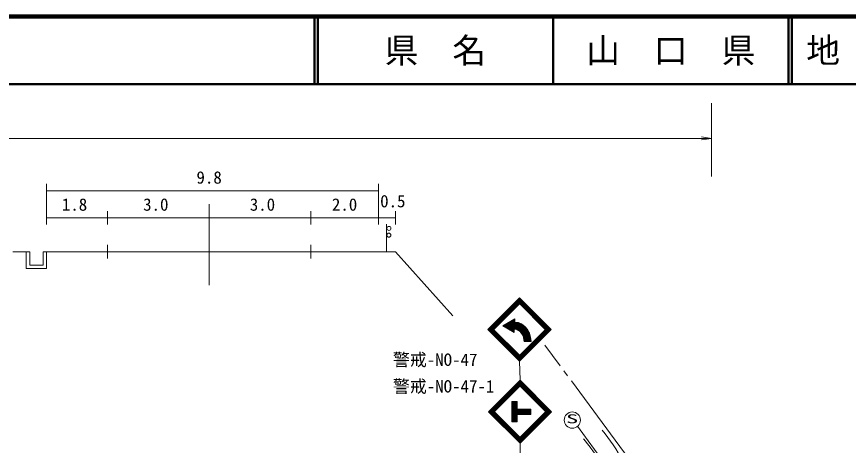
# Model space of a CAD drawing. Units: millimetres, scale not verified. Extents: x 40000 to 680000, y 20000 to 380000.
# Drawn here: x 253787 to 376607, y 316653 to 380000 of the extents above; entities that cross this region are included whole.
import ezdxf
from ezdxf.enums import TextEntityAlignment as Align

# ---------------------------------------------------------------- set-up
doc = ezdxf.new("R2010")
doc.units = ezdxf.units.MM
doc.header["$LTSCALE"] = 1000
for name, color, linetype, lineweight in [('M-BMK', 3, 'Continuous', 13), ('M-TTL', 7, 'Continuous', 13), ('M-TTL-FRAM', 7, 'Continuous', 13), ('M-TTL-LINE', 7, 'Continuous', 13), ('M-TTL-TXT', 7, 'Continuous', 13)]:
    doc.layers.add(name, color=color, linetype=linetype, lineweight=lineweight)
doc.styles.add('ＭＳ ゴシック', font='')
doc.styles.get('ＭＳ ゴシック').set_extended_font_data('MS Gothic')

# ---------------------------------------------------------------- blocks, each defined once
blk = doc.blocks.new('open_arrow')
at = {"color": 0, "linetype": 'Continuous', "lineweight": -2}
blk.add_lwpolyline([(7.5, 1.25), (0, 0), (7.5, -1.25)], dxfattribs=at)

msp = doc.modelspace()

# ---------------------------------------------------------------- linework, layer by layer
at = {"layer": 'M-BMK'}
for p, q in [((334055, 328389), (331793, 331441)), ((335140, 326924), (334595, 327660)), ((355154, 299916), (335700, 326168))]:
    msp.add_line(p, q, dxfattribs=at)
at = {"layer": 'M-TTL', "color": 2, "lineweight": 140}
msp.add_line((680000, 380000), (40000, 380000), dxfattribs=at)
at = {"layer": 'M-TTL-FRAM'}
msp.add_open_spline([(347273, 310551), (346526, 310526), (345780, 310502), (345222, 310766), (344138, 311280), (343771, 312886), (343220, 314243), (342467, 316100), (341369, 317489), (340271, 318878)], degree=3, knots=[0, 0, 0, 0, 1, 1, 1, 2, 2, 2, 3, 3, 3, 3], dxfattribs=at)
at = {"layer": 'M-TTL-LINE', "lineweight": 50}
for p, q in [((297750, 380000), (297750, 370000)), ((298250, 380000), (298250, 370000)), ((333000, 380000), (333000, 370000)), ((367750, 380000), (367750, 370000)), ((368250, 380000), (368250, 370000)), ((40000, 370000), (680000, 370000))]:
    msp.add_line(p, q, dxfattribs=at)
at = {"layer": 'M-TTL-LINE'}
msp.add_open_spline([(346058, 306098), (345223, 306891), (344388, 307684), (343699, 308589), (342953, 309570), (342379, 310683), (341737, 311747), (341098, 312808), (340393, 313822), (339658, 314815), (338960, 315759), (338235, 316684), (337511, 317610)], degree=3, knots=[0, 0, 0, 0, 1, 1, 1, 2, 2, 2, 3, 3, 3, 4, 4, 4, 4], dxfattribs=at)
at = {"layer": 'M-TTL-TXT'}
for p, q in [((356377, 356402), (356377, 367219)), ((110648, 362012), (356372, 362014)), ((258217, 349272), (258217, 355272)), ((307217, 349272), (307217, 355272)), ((258217, 354272), (307217, 354272)), ((267217, 351272), (267217, 349272)), ((282217, 340346), (282217, 352272)), ((297217, 351272), (297217, 349272)), ((309717, 349272), (309717, 351272)), ((258217, 350272), (309717, 350272)), ((308382, 345272), (308381, 349330)), ((255217, 345272), (253217, 345272)), ((255217, 342772), (255217, 345272)), ((255217, 345272), (255717, 345272)), ((255717, 345272), (255717, 343272)), ((257717, 343272), (257717, 345272)), ((257717, 345272), (258217, 345272)), ((258217, 345272), (309717, 345272)), ((258217, 345272), (258217, 342772)), ((267217, 346272), (267217, 344272)), ((297217, 346272), (297217, 344272)), ((309717, 345272), (318217, 335772)), ((258217, 342772), (255217, 342772)), ((255717, 343272), (257717, 343272)), ((323390, 333763), (328057, 338430)), ((323531, 333763), (328057, 338288)), ((323673, 333763), (328057, 338147)), ((323814, 333763), (328057, 338005)), ((323885, 333692), (328127, 337935)), ((323955, 333621), (328198, 337864)), ((324026, 333551), (328269, 337793)), ((327845, 337793), (332087, 333551)), ((327915, 337864), (332158, 333621)), ((327986, 337935), (332229, 333692)), ((328057, 338430), (332724, 333763)), ((328057, 338288), (332582, 333763)), ((328057, 338147), (332441, 333763)), ((328057, 338005), (332299, 333763)), ((327338, 335327), (325576, 334310)), ((327338, 334827), (327338, 335327)), ((327275, 333329), (325576, 334310)), ((325638, 334275), (325638, 334346)), ((325738, 334217), (325738, 334404)), ((325838, 334159), (325838, 334461)), ((325938, 334102), (325938, 334519)), ((326038, 334044), (326038, 334577)), ((326138, 333986), (326138, 334635)), ((326238, 333928), (326238, 334692)), ((326338, 333871), (326338, 334750)), ((326438, 333813), (326438, 334808)), ((326538, 333755), (326538, 334865)), ((326638, 333697), (326638, 334923)), ((326738, 333640), (326738, 334981)), ((326838, 333582), (326838, 335039)), ((326938, 333524), (326938, 335096)), ((327038, 333567), (327038, 335154)), ((327138, 333467), (327138, 335212)), ((327238, 333367), (327238, 335270)), ((327238, 334733), (327838, 334696)), ((327238, 334633), (327807, 334598)), ((327238, 334533), (327776, 334499)), ((327238, 334433), (327744, 334401)), ((327238, 334333), (327713, 334303)), ((327238, 334232), (327681, 334205)), ((327238, 334132), (327650, 334106)), ((327338, 334827), (327870, 334794)), ((327338, 334827), (327341, 334827)), ((327650, 334106), (328339, 333677)), ((327681, 334205), (328409, 333752)), ((327713, 334303), (328478, 333826)), ((327744, 334401), (328547, 333901)), ((327776, 334499), (328617, 333976)), ((327807, 334598), (328686, 334050)), ((327838, 334696), (328756, 334125)), ((327870, 334794), (328825, 334199)), ((327870, 334794), (328331, 334591)), ((328331, 334591), (328825, 334199)), ((328756, 334125), (329440, 333183)), ((328825, 334199), (329534, 333223)), ((328825, 334199), (329213, 333759)), ((323390, 333763), (328057, 329096)), ((323531, 333763), (328057, 329237)), ((323673, 333763), (328057, 329379)), ((323814, 333763), (328057, 329520)), ((323885, 333833), (328127, 329591)), ((323955, 333904), (328198, 329661)), ((324026, 333975), (328269, 329732)), ((327238, 334032), (327618, 334008)), ((327238, 333932), (327587, 333910)), ((327556, 333812), (327275, 333829)), ((327275, 333829), (327275, 333329)), ((328131, 333454), (327556, 333812)), ((327587, 333910), (328200, 333528)), ((327618, 334008), (328270, 333603)), ((327845, 329732), (332087, 333975)), ((327915, 329661), (332158, 333904)), ((327986, 329591), (332229, 333833)), ((328057, 329520), (332299, 333763)), ((328057, 329379), (332441, 333763)), ((328057, 329237), (332582, 333763)), ((328057, 329096), (332724, 333763)), ((328592, 332819), (328131, 333454)), ((328200, 333528), (328686, 332859)), ((328270, 333603), (328781, 332900)), ((328339, 333677), (328875, 332940)), ((328409, 333752), (328969, 332980)), ((328478, 333826), (329063, 333021)), ((328547, 333901), (329158, 333061)), ((328617, 333976), (329252, 333102)), ((328686, 334050), (329346, 333142)), ((328686, 332859), (328846, 331994)), ((328781, 332900), (328947, 331994)), ((328875, 332940), (329049, 331994)), ((328969, 332980), (329151, 331994)), ((329063, 333021), (329252, 331994)), ((329158, 333061), (329354, 331994)), ((329213, 333759), (329534, 333223)), ((329252, 333102), (329456, 331994)), ((329346, 333142), (329558, 331994)), ((329440, 333183), (329659, 331994)), ((329534, 333223), (329761, 331994)), ((329534, 333223), (329683, 332646)), ((328744, 331994), (328592, 332819)), ((328744, 331994), (329761, 331994)), ((329683, 332646), (329761, 331994)), ((328057, 329096), (328123, 326292)), ((323456, 321625), (328123, 326292)), ((323598, 321625), (328123, 326151)), ((323739, 321625), (328123, 326009)), ((323880, 321625), (328123, 325868)), ((323951, 321554), (328194, 325797)), ((324022, 321484), (328264, 325726)), ((324092, 321413), (328335, 325656)), ((327911, 325656), (332154, 321413)), ((327982, 325726), (332224, 321484)), ((328052, 325797), (332295, 321554)), ((328123, 326292), (332790, 321625)), ((328123, 326151), (332648, 321625)), ((328123, 326009), (332507, 321625)), ((328123, 325868), (332366, 321625)), ((327701, 323125), (326901, 323125)), ((326901, 323125), (326901, 320125)), ((327001, 323125), (327001, 320125)), ((327101, 323125), (327101, 320125)), ((327201, 323125), (327201, 320125)), ((327301, 323125), (327301, 320125)), ((327401, 323125), (327401, 320125)), ((327501, 323125), (327501, 320125)), ((327601, 323125), (327601, 320125)), ((327701, 323125), (327701, 320125)), ((324092, 321837), (328335, 317595)), ((329722, 322025), (327701, 322025)), ((329722, 321925), (327701, 321925)), ((329722, 321825), (327701, 321825)), ((327911, 317595), (332154, 321837)), ((329722, 322025), (329722, 321225)), ((323456, 321625), (328123, 316958)), ((323598, 321625), (328123, 317100)), ((323739, 321625), (328123, 317241)), ((323880, 321625), (328123, 317382)), ((323951, 321696), (328194, 317453)), ((324022, 321766), (328264, 317524)), ((329722, 321725), (327701, 321725)), ((329722, 321625), (327701, 321625)), ((329722, 321525), (327701, 321525)), ((329722, 321425), (327701, 321425)), ((329722, 321325), (327701, 321325)), ((329722, 321225), (327701, 321225)), ((327982, 317524), (332224, 321766)), ((328052, 317453), (332295, 321696)), ((328123, 317382), (332366, 321625)), ((328123, 317241), (332507, 321625)), ((328123, 317100), (332648, 321625)), ((328123, 316958), (332790, 321625)), ((327701, 320125), (326901, 320125)), ((349863, 301346), (336618, 319471)), ((328123, 316958), (328123, 312542))]:
    msp.add_line(p, q, dxfattribs=at)
for centre, radius in [((308759, 348708), 300), ((308754, 347708), 300), ((335841, 320386), 1200)]:
    msp.add_circle(centre, radius, dxfattribs=at)

# ---------------------------------------------------------------- block references
at = {"layer": 'M-TTL-TXT', "xscale": 193, "yscale": 193, "rotation": 180}
msp.add_blockref('open_arrow', (356372, 362014), dxfattribs=at)

# ---------------------------------------------------------------- texts
at = {"layer": 'M-TTL-TXT', "style": 'ＭＳ ゴシック'}
for s, p in [('県\u3000名', (315625, 375000)), ('山\u3000口\u3000県', (350375, 375000))]:
    msp.add_text(s, height=3666, dxfattribs=at).set_placement(p, align=Align.MIDDLE_CENTER)
msp.add_text('地 名', height=3666, dxfattribs=at).set_placement((370380, 375000), align=Align.MIDDLE_LEFT)
for s, p in [('9.8', (280342, 354772)), ('1.8', (260467, 350772)), ('3.0', (272467, 350772)), ('3.0', (288217, 350772)), ('2.0', (300342, 350772)), ('0.5', (307467, 351272)), ('警戒-NO-47', (309348, 327845)), ('警戒-NO-47-1', (309348, 323909))]:
    msp.add_text(s, height=1833, dxfattribs=at).set_placement(p, align=Align.BOTTOM_LEFT)
at = {"layer": 'M-TTL-TXT', "style": 'ＭＳ ゴシック', "width": 2}
msp.add_text('S', height=1320, dxfattribs=at).set_placement((334923, 319523), align=Align.BOTTOM_LEFT)

doc.saveas('drawing.dxf')
